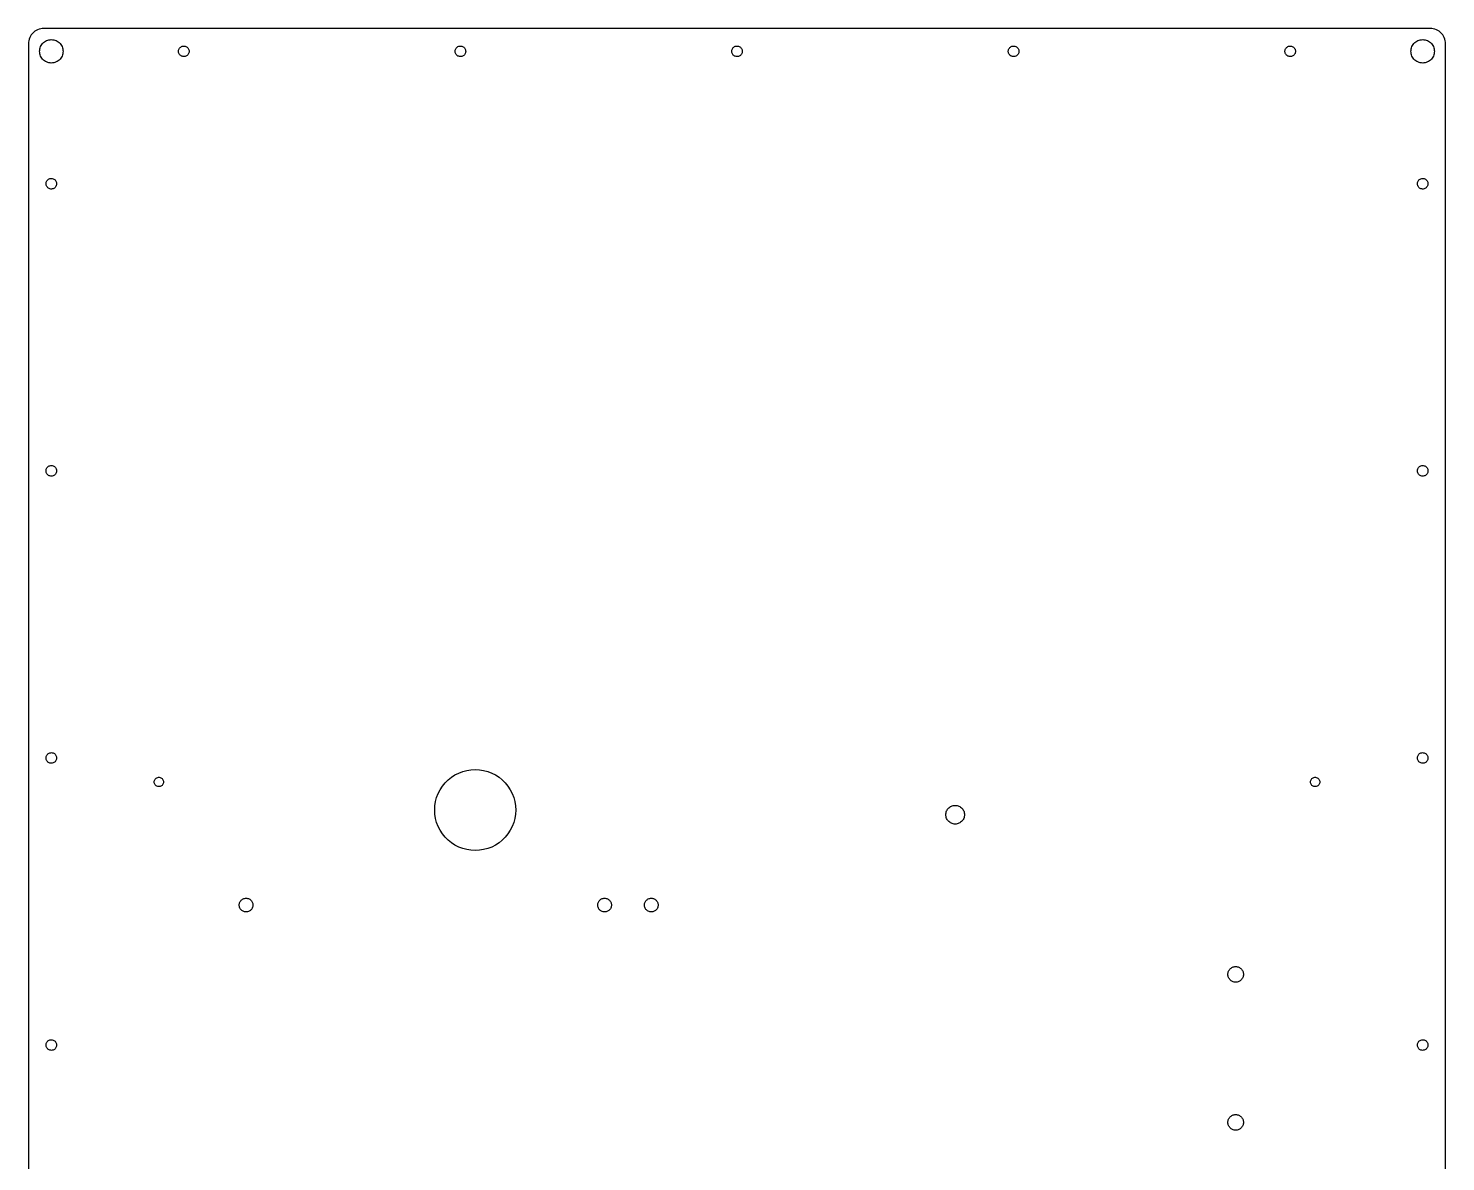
# Model space of a CAD drawing. Header units: metres. Extents: x -227 to 227, y -372 to 372.
# Drawn here: x -227.4 to 227.4, y 8.6 to 372.4 of the extents above; entities that cross this region are included whole.
import ezdxf

# ---------------------------------------------------------------- set-up
doc = ezdxf.new("R2010")
doc.units = ezdxf.units.M

msp = doc.modelspace()

# ---------------------------------------------------------------- linework, layer by layer
for p, q in [((-227.266, 368.415), (-227.348, 367.898)), ((-227.13, 368.92), (-227.266, 368.415)), ((-226.943, 369.409), (-227.13, 368.92)), ((-226.705, 369.875), (-226.943, 369.409)), ((-226.42, 370.314), (-226.705, 369.875)), ((-226.091, 370.721), (-226.42, 370.314)), ((-225.721, 371.091), (-226.091, 370.721)), ((-225.314, 371.42), (-225.721, 371.091)), ((-224.875, 371.705), (-225.314, 371.42)), ((-224.409, 371.943), (-224.875, 371.705)), ((-223.92, 372.13), (-224.409, 371.943)), ((-223.415, 372.266), (-223.92, 372.13)), ((-222.898, 372.348), (-223.415, 372.266)), ((-222.375, 372.375), (-222.898, 372.348)), ((222.375, 372.375), (-222.375, 372.375)), ((-221.875, 368.248), (-221.525, 368.426)), ((-221.525, 368.426), (-221.159, 368.566)), ((-221.159, 368.566), (-220.78, 368.668)), ((-220.78, 368.668), (-220.392, 368.729)), ((-220.392, 368.729), (-220, 368.75)), ((-220, 368.75), (-219.608, 368.729)), ((-219.608, 368.729), (-219.22, 368.668)), ((-219.22, 368.668), (-218.841, 368.566)), ((-218.841, 368.566), (-218.475, 368.426)), ((-218.475, 368.426), (-218.125, 368.248)), ((218.125, 368.248), (218.475, 368.426)), ((218.475, 368.426), (218.841, 368.566)), ((218.841, 368.566), (219.22, 368.668)), ((219.22, 368.668), (219.608, 368.729)), ((219.608, 368.729), (220, 368.75)), ((220, 368.75), (220.392, 368.729)), ((220.392, 368.729), (220.78, 368.668)), ((220.78, 368.668), (221.159, 368.566)), ((221.159, 368.566), (221.525, 368.426)), ((221.525, 368.426), (221.875, 368.248)), ((222.898, 372.348), (222.375, 372.375)), ((223.415, 372.266), (222.898, 372.348)), ((223.92, 372.13), (223.415, 372.266)), ((224.409, 371.943), (223.92, 372.13)), ((224.875, 371.705), (224.409, 371.943)), ((225.314, 371.42), (224.875, 371.705)), ((225.721, 371.091), (225.314, 371.42)), ((226.091, 370.721), (225.721, 371.091)), ((226.42, 370.314), (226.091, 370.721)), ((226.705, 369.875), (226.42, 370.314)), ((226.943, 369.409), (226.705, 369.875)), ((227.13, 368.92), (226.943, 369.409)), ((227.266, 368.415), (227.13, 368.92)), ((227.348, 367.898), (227.266, 368.415)), ((-227.348, 367.898), (-227.375, 367.375)), ((-227.375, 367.375), (-227.375, -367.375)), ((-223.75, 365), (-223.729, 365.392)), ((-223.729, 364.608), (-223.75, 365)), ((-223.729, 365.392), (-223.668, 365.78)), ((-223.668, 364.22), (-223.729, 364.608)), ((-223.668, 365.78), (-223.566, 366.159)), ((-223.566, 363.841), (-223.668, 364.22)), ((-223.566, 366.159), (-223.426, 366.525)), ((-223.426, 363.475), (-223.566, 363.841)), ((-223.426, 366.525), (-223.248, 366.875)), ((-223.248, 366.875), (-223.034, 367.204)), ((-223.034, 367.204), (-222.787, 367.509)), ((-222.787, 367.509), (-222.509, 367.787)), ((-222.509, 367.787), (-222.204, 368.034)), ((-222.204, 368.034), (-221.875, 368.248)), ((-218.125, 368.248), (-217.796, 368.034)), ((-217.796, 368.034), (-217.491, 367.787)), ((-217.491, 367.787), (-217.213, 367.509)), ((-217.213, 367.509), (-216.966, 367.204)), ((-216.966, 367.204), (-216.752, 366.875)), ((-216.752, 366.875), (-216.574, 366.525)), ((-216.574, 366.525), (-216.434, 366.159)), ((-216.434, 363.841), (-216.574, 363.475)), ((-216.434, 366.159), (-216.332, 365.78)), ((-216.332, 364.22), (-216.434, 363.841)), ((-216.332, 365.78), (-216.271, 365.392)), ((-216.271, 364.608), (-216.332, 364.22)), ((-216.271, 365.392), (-216.25, 365)), ((-216.25, 365), (-216.271, 364.608)), ((-179.195, 365.124), (-179.159, 365.37)), ((-179.195, 364.876), (-179.195, 365.124)), ((-179.159, 364.63), (-179.195, 364.876)), ((-179.159, 365.37), (-179.088, 365.607)), ((-179.088, 364.393), (-179.159, 364.63)), ((-179.088, 365.607), (-178.982, 365.832)), ((-178.982, 364.168), (-179.088, 364.393)), ((-178.982, 365.832), (-178.846, 366.039)), ((-178.846, 363.961), (-178.982, 364.168)), ((-178.846, 366.039), (-178.68, 366.224)), ((-178.68, 363.776), (-178.846, 363.961)), ((-178.68, 366.224), (-178.489, 366.383)), ((-178.489, 366.383), (-178.277, 366.512)), ((-178.277, 366.512), (-178.049, 366.609)), ((-178.049, 366.609), (-177.809, 366.672)), ((-177.809, 366.672), (-177.562, 366.699)), ((-177.562, 366.699), (-177.314, 366.69)), ((-177.314, 366.69), (-177.07, 366.645)), ((-177.07, 366.645), (-176.835, 366.565)), ((-176.835, 366.565), (-176.614, 366.451)), ((-176.614, 366.451), (-176.413, 366.307)), ((-176.413, 366.307), (-176.234, 366.134)), ((-176.234, 363.866), (-176.413, 363.693)), ((-176.234, 366.134), (-176.082, 365.938)), ((-176.082, 364.062), (-176.234, 363.866)), ((-176.082, 365.938), (-175.961, 365.722)), ((-175.961, 364.278), (-176.082, 364.062)), ((-175.961, 365.722), (-175.872, 365.49)), ((-175.872, 364.51), (-175.961, 364.278)), ((-175.872, 365.49), (-175.818, 365.248)), ((-175.818, 364.752), (-175.872, 364.51)), ((-175.818, 365.248), (-175.8, 365)), ((-175.8, 365), (-175.818, 364.752)), ((-90.4455, 365.124), (-90.4093, 365.37)), ((-90.4455, 364.876), (-90.4455, 365.124)), ((-90.4093, 364.63), (-90.4455, 364.876)), ((-90.4093, 365.37), (-90.3378, 365.607)), ((-90.3378, 364.393), (-90.4093, 364.63)), ((-90.3378, 365.607), (-90.2325, 365.832)), ((-90.2325, 364.168), (-90.3378, 364.393)), ((-90.2325, 365.832), (-90.0955, 366.039)), ((-90.0955, 363.961), (-90.2325, 364.168)), ((-90.0955, 366.039), (-89.9299, 366.224)), ((-89.9299, 363.776), (-90.0955, 363.961)), ((-89.9299, 366.224), (-89.7392, 366.383)), ((-89.7392, 366.383), (-89.5273, 366.512)), ((-89.5273, 366.512), (-89.2989, 366.609)), ((-89.2989, 366.609), (-89.0588, 366.672)), ((-89.0588, 366.672), (-88.8121, 366.699)), ((-88.8121, 366.699), (-88.5641, 366.69)), ((-88.5641, 366.69), (-88.32, 366.645)), ((-88.32, 366.645), (-88.0851, 366.565)), ((-88.0851, 366.565), (-87.8644, 366.451)), ((-87.8644, 366.451), (-87.6626, 366.307)), ((-87.6626, 366.307), (-87.4839, 366.134)), ((-87.4839, 363.866), (-87.6626, 363.693)), ((-87.4839, 366.134), (-87.3322, 365.938)), ((-87.3322, 364.062), (-87.4839, 363.866)), ((-87.3322, 365.938), (-87.2107, 365.722)), ((-87.2107, 364.278), (-87.3322, 364.062)), ((-87.2107, 365.722), (-87.1221, 365.49)), ((-87.1221, 364.51), (-87.2107, 364.278)), ((-87.1221, 365.49), (-87.0681, 365.248)), ((-87.0681, 364.752), (-87.1221, 364.51)), ((-87.0681, 365.248), (-87.05, 365)), ((-87.05, 365), (-87.0681, 364.752)), ((-1.69545, 365.124), (-1.65932, 365.37)), ((-1.69545, 364.876), (-1.69545, 365.124)), ((-1.65932, 364.63), (-1.69545, 364.876)), ((-1.65932, 365.37), (-1.58781, 365.607)), ((-1.58781, 364.393), (-1.65932, 364.63)), ((-1.58781, 365.607), (-1.48248, 365.832)), ((-1.48248, 364.168), (-1.58781, 364.393)), ((-1.48248, 365.832), (-1.34554, 366.039)), ((-1.34554, 363.961), (-1.48248, 364.168)), ((-1.34554, 366.039), (-1.17992, 366.224)), ((-1.17992, 363.776), (-1.34554, 363.961)), ((-1.17992, 366.224), (-0.98915, 366.383)), ((-0.98915, 366.383), (-0.7773, 366.512)), ((-0.7773, 366.512), (-0.54889, 366.609)), ((-0.54889, 366.609), (-0.30878, 366.672)), ((-0.30878, 366.672), (-0.06207, 366.699)), ((-0.06207, 366.699), (0.18593, 366.69)), ((0.18593, 366.69), (0.42998, 366.645)), ((0.42998, 366.645), (0.66487, 366.565)), ((0.66487, 366.565), (0.88559, 366.451)), ((0.88559, 366.451), (1.08743, 366.307)), ((1.08743, 366.307), (1.2661, 366.134)), ((1.2661, 363.866), (1.08743, 363.693)), ((1.2661, 366.134), (1.41779, 365.938)), ((1.41779, 364.062), (1.2661, 363.866)), ((1.41779, 365.938), (1.53926, 365.722)), ((1.53926, 364.278), (1.41779, 364.062)), ((1.53926, 365.722), (1.62791, 365.49)), ((1.62791, 364.51), (1.53926, 364.278)), ((1.62791, 365.49), (1.68187, 365.248)), ((1.68187, 364.752), (1.62791, 364.51)), ((1.68187, 365.248), (1.7, 365)), ((1.7, 365), (1.68187, 364.752)), ((87.0545, 365.124), (87.0907, 365.37)), ((87.0545, 364.876), (87.0545, 365.124)), ((87.0907, 364.63), (87.0545, 364.876)), ((87.0907, 365.37), (87.1622, 365.607)), ((87.1622, 364.393), (87.0907, 364.63)), ((87.1622, 365.607), (87.2675, 365.832)), ((87.2675, 364.168), (87.1622, 364.393)), ((87.2675, 365.832), (87.4044, 366.039)), ((87.4044, 363.961), (87.2675, 364.168)), ((87.4044, 366.039), (87.5701, 366.224)), ((87.5701, 363.776), (87.4044, 363.961)), ((87.5701, 366.224), (87.7608, 366.383)), ((87.7608, 366.383), (87.9727, 366.512)), ((87.9727, 366.512), (88.2011, 366.609)), ((88.2011, 366.609), (88.4412, 366.672)), ((88.4412, 366.672), (88.6879, 366.699)), ((88.6879, 366.699), (88.9359, 366.69)), ((88.9359, 366.69), (89.18, 366.645)), ((89.18, 366.645), (89.4149, 366.565)), ((89.4149, 366.565), (89.6356, 366.451)), ((89.6356, 366.451), (89.8374, 366.307)), ((89.8374, 366.307), (90.0161, 366.134)), ((90.0161, 363.866), (89.8374, 363.693)), ((90.0161, 366.134), (90.1678, 365.938)), ((90.1678, 364.062), (90.0161, 363.866)), ((90.1678, 365.938), (90.2893, 365.722)), ((90.2893, 364.278), (90.1678, 364.062)), ((90.2893, 365.722), (90.3779, 365.49)), ((90.3779, 364.51), (90.2893, 364.278)), ((90.3779, 365.49), (90.4319, 365.248)), ((90.4319, 364.752), (90.3779, 364.51)), ((90.4319, 365.248), (90.45, 365)), ((90.45, 365), (90.4319, 364.752)), ((175.805, 365.124), (175.841, 365.37)), ((175.805, 364.876), (175.805, 365.124)), ((175.841, 364.63), (175.805, 364.876)), ((175.841, 365.37), (175.912, 365.607)), ((175.912, 364.393), (175.841, 364.63)), ((175.912, 365.607), (176.018, 365.832)), ((176.018, 364.168), (175.912, 364.393)), ((176.018, 365.832), (176.154, 366.039)), ((176.154, 363.961), (176.018, 364.168)), ((176.154, 366.039), (176.32, 366.224)), ((176.32, 363.776), (176.154, 363.961)), ((176.32, 366.224), (176.511, 366.383)), ((176.511, 366.383), (176.723, 366.512)), ((176.723, 366.512), (176.951, 366.609)), ((176.951, 366.609), (177.191, 366.672)), ((177.191, 366.672), (177.438, 366.699)), ((177.438, 366.699), (177.686, 366.69)), ((177.686, 366.69), (177.93, 366.645)), ((177.93, 366.645), (178.165, 366.565)), ((178.165, 366.565), (178.386, 366.451)), ((178.386, 366.451), (178.587, 366.307)), ((178.587, 366.307), (178.766, 366.134)), ((178.766, 363.866), (178.587, 363.693)), ((178.766, 366.134), (178.918, 365.938)), ((178.918, 364.062), (178.766, 363.866)), ((178.918, 365.938), (179.039, 365.722)), ((179.039, 364.278), (178.918, 364.062)), ((179.039, 365.722), (179.128, 365.49)), ((179.128, 364.51), (179.039, 364.278)), ((179.128, 365.49), (179.182, 365.248)), ((179.182, 364.752), (179.128, 364.51)), ((179.182, 365.248), (179.2, 365)), ((179.2, 365), (179.182, 364.752)), ((216.25, 365), (216.271, 365.392)), ((216.271, 364.608), (216.25, 365)), ((216.271, 365.392), (216.332, 365.78)), ((216.332, 364.22), (216.271, 364.608)), ((216.332, 365.78), (216.434, 366.159)), ((216.434, 363.841), (216.332, 364.22)), ((216.434, 366.159), (216.574, 366.525)), ((216.574, 363.475), (216.434, 363.841)), ((216.574, 366.525), (216.752, 366.875)), ((216.752, 366.875), (216.966, 367.204)), ((216.966, 367.204), (217.213, 367.509)), ((217.213, 367.509), (217.491, 367.787)), ((217.491, 367.787), (217.796, 368.034)), ((217.796, 368.034), (218.125, 368.248)), ((221.875, 368.248), (222.204, 368.034)), ((222.204, 368.034), (222.509, 367.787)), ((222.509, 367.787), (222.787, 367.509)), ((222.787, 367.509), (223.034, 367.204)), ((223.034, 367.204), (223.248, 366.875)), ((223.248, 366.875), (223.426, 366.525)), ((223.426, 366.525), (223.566, 366.159)), ((223.566, 363.841), (223.426, 363.475)), ((223.566, 366.159), (223.668, 365.78)), ((223.668, 364.22), (223.566, 363.841)), ((223.668, 365.78), (223.729, 365.392)), ((223.729, 364.608), (223.668, 364.22)), ((223.729, 365.392), (223.75, 365)), ((223.75, 365), (223.729, 364.608)), ((227.375, 367.375), (227.348, 367.898)), ((227.375, -367.375), (227.375, 367.375)), ((-223.248, 363.125), (-223.426, 363.475)), ((-223.034, 362.796), (-223.248, 363.125)), ((-222.787, 362.491), (-223.034, 362.796)), ((-222.509, 362.213), (-222.787, 362.491)), ((-222.204, 361.966), (-222.509, 362.213)), ((-221.875, 361.752), (-222.204, 361.966)), ((-221.525, 361.574), (-221.875, 361.752)), ((-221.159, 361.434), (-221.525, 361.574)), ((-220.78, 361.332), (-221.159, 361.434)), ((-220.392, 361.271), (-220.78, 361.332)), ((-220, 361.25), (-220.392, 361.271)), ((-219.608, 361.271), (-220, 361.25)), ((-219.22, 361.332), (-219.608, 361.271)), ((-218.841, 361.434), (-219.22, 361.332)), ((-218.475, 361.574), (-218.841, 361.434)), ((-218.125, 361.752), (-218.475, 361.574)), ((-217.796, 361.966), (-218.125, 361.752)), ((-217.491, 362.213), (-217.796, 361.966)), ((-217.213, 362.491), (-217.491, 362.213)), ((-216.966, 362.796), (-217.213, 362.491)), ((-216.752, 363.125), (-216.966, 362.796)), ((-216.574, 363.475), (-216.752, 363.125)), ((-178.489, 363.617), (-178.68, 363.776)), ((-178.277, 363.488), (-178.489, 363.617)), ((-178.049, 363.391), (-178.277, 363.488)), ((-177.809, 363.328), (-178.049, 363.391)), ((-177.562, 363.301), (-177.809, 363.328)), ((-177.314, 363.31), (-177.562, 363.301)), ((-177.07, 363.355), (-177.314, 363.31)), ((-176.835, 363.435), (-177.07, 363.355)), ((-176.614, 363.549), (-176.835, 363.435)), ((-176.413, 363.693), (-176.614, 363.549)), ((-89.7392, 363.617), (-89.9299, 363.776)), ((-89.5273, 363.488), (-89.7392, 363.617)), ((-89.2989, 363.391), (-89.5273, 363.488)), ((-89.0588, 363.328), (-89.2989, 363.391)), ((-88.8121, 363.301), (-89.0588, 363.328)), ((-88.5641, 363.31), (-88.8121, 363.301)), ((-88.32, 363.355), (-88.5641, 363.31)), ((-88.0851, 363.435), (-88.32, 363.355)), ((-87.8644, 363.549), (-88.0851, 363.435)), ((-87.6626, 363.693), (-87.8644, 363.549)), ((-0.98915, 363.617), (-1.17992, 363.776)), ((-0.7773, 363.488), (-0.98915, 363.617)), ((-0.54889, 363.391), (-0.7773, 363.488)), ((-0.30878, 363.328), (-0.54889, 363.391)), ((-0.06207, 363.301), (-0.30878, 363.328)), ((0.18593, 363.31), (-0.06207, 363.301)), ((0.42998, 363.355), (0.18593, 363.31)), ((0.66487, 363.435), (0.42998, 363.355)), ((0.88559, 363.549), (0.66487, 363.435)), ((1.08743, 363.693), (0.88559, 363.549)), ((87.7608, 363.617), (87.5701, 363.776)), ((87.9727, 363.488), (87.7608, 363.617)), ((88.2011, 363.391), (87.9727, 363.488)), ((88.4412, 363.328), (88.2011, 363.391)), ((88.6879, 363.301), (88.4412, 363.328)), ((88.9359, 363.31), (88.6879, 363.301)), ((89.18, 363.355), (88.9359, 363.31)), ((89.4149, 363.435), (89.18, 363.355)), ((89.6356, 363.549), (89.4149, 363.435)), ((89.8374, 363.693), (89.6356, 363.549)), ((176.511, 363.617), (176.32, 363.776)), ((176.723, 363.488), (176.511, 363.617)), ((176.951, 363.391), (176.723, 363.488)), ((177.191, 363.328), (176.951, 363.391)), ((177.438, 363.301), (177.191, 363.328)), ((177.686, 363.31), (177.438, 363.301)), ((177.93, 363.355), (177.686, 363.31)), ((178.165, 363.435), (177.93, 363.355)), ((178.386, 363.549), (178.165, 363.435)), ((178.587, 363.693), (178.386, 363.549)), ((216.752, 363.125), (216.574, 363.475)), ((216.966, 362.796), (216.752, 363.125)), ((217.213, 362.491), (216.966, 362.796)), ((217.491, 362.213), (217.213, 362.491)), ((217.796, 361.966), (217.491, 362.213)), ((218.125, 361.752), (217.796, 361.966)), ((218.475, 361.574), (218.125, 361.752)), ((218.841, 361.434), (218.475, 361.574)), ((219.22, 361.332), (218.841, 361.434)), ((219.608, 361.271), (219.22, 361.332)), ((220, 361.25), (219.608, 361.271)), ((220.392, 361.271), (220, 361.25)), ((220.78, 361.332), (220.392, 361.271)), ((221.159, 361.434), (220.78, 361.332)), ((221.525, 361.574), (221.159, 361.434)), ((221.875, 361.752), (221.525, 361.574)), ((222.204, 361.966), (221.875, 361.752)), ((222.509, 362.213), (222.204, 361.966)), ((222.787, 362.491), (222.509, 362.213)), ((223.034, 362.796), (222.787, 362.491)), ((223.248, 363.125), (223.034, 362.796)), ((223.426, 363.475), (223.248, 363.125)), ((-221.682, 322.748), (-221.628, 322.99)), ((-221.628, 322.99), (-221.539, 323.222)), ((-221.539, 323.222), (-221.418, 323.438)), ((-221.418, 323.438), (-221.266, 323.634)), ((-221.266, 323.634), (-221.087, 323.807)), ((-221.087, 323.807), (-220.886, 323.951)), ((-220.886, 323.951), (-220.665, 324.065)), ((-220.665, 324.065), (-220.43, 324.145)), ((-220.43, 324.145), (-220.186, 324.19)), ((-220.186, 324.19), (-219.938, 324.199)), ((-219.938, 324.199), (-219.691, 324.172)), ((-219.691, 324.172), (-219.451, 324.109)), ((-219.451, 324.109), (-219.223, 324.012)), ((-219.223, 324.012), (-219.011, 323.883)), ((-219.011, 323.883), (-218.82, 323.724)), ((-218.82, 323.724), (-218.654, 323.539)), ((-218.654, 323.539), (-218.518, 323.332)), ((-218.518, 323.332), (-218.412, 323.107)), ((-218.412, 323.107), (-218.341, 322.87)), ((218.341, 322.87), (218.412, 323.107)), ((218.412, 323.107), (218.518, 323.332)), ((218.518, 323.332), (218.654, 323.539)), ((218.654, 323.539), (218.82, 323.724)), ((218.82, 323.724), (219.011, 323.883)), ((219.011, 323.883), (219.223, 324.012)), ((219.223, 324.012), (219.451, 324.109)), ((219.451, 324.109), (219.691, 324.172)), ((219.691, 324.172), (219.938, 324.199)), ((219.938, 324.199), (220.186, 324.19)), ((220.186, 324.19), (220.43, 324.145)), ((220.43, 324.145), (220.665, 324.065)), ((220.665, 324.065), (220.886, 323.951)), ((220.886, 323.951), (221.087, 323.807)), ((221.087, 323.807), (221.266, 323.634)), ((221.266, 323.634), (221.418, 323.438)), ((221.418, 323.438), (221.539, 323.222)), ((221.539, 323.222), (221.628, 322.99)), ((221.628, 322.99), (221.682, 322.748)), ((-221.7, 322.5), (-221.682, 322.748)), ((-221.682, 322.252), (-221.7, 322.5)), ((-221.628, 322.01), (-221.682, 322.252)), ((-221.539, 321.778), (-221.628, 322.01)), ((-221.418, 321.562), (-221.539, 321.778)), ((-221.266, 321.366), (-221.418, 321.562)), ((-221.087, 321.193), (-221.266, 321.366)), ((-220.886, 321.049), (-221.087, 321.193)), ((-220.665, 320.935), (-220.886, 321.049)), ((-220.43, 320.855), (-220.665, 320.935)), ((-220.186, 320.81), (-220.43, 320.855)), ((-219.938, 320.801), (-220.186, 320.81)), ((-219.691, 320.828), (-219.938, 320.801)), ((-219.451, 320.891), (-219.691, 320.828)), ((-219.223, 320.988), (-219.451, 320.891)), ((-219.011, 321.117), (-219.223, 320.988)), ((-218.82, 321.276), (-219.011, 321.117)), ((-218.654, 321.461), (-218.82, 321.276)), ((-218.518, 321.668), (-218.654, 321.461)), ((-218.412, 321.893), (-218.518, 321.668)), ((-218.341, 322.13), (-218.412, 321.893)), ((-218.341, 322.87), (-218.305, 322.624)), ((-218.305, 322.376), (-218.341, 322.13)), ((-218.305, 322.624), (-218.305, 322.376)), ((218.305, 322.624), (218.341, 322.87)), ((218.305, 322.376), (218.305, 322.624)), ((218.341, 322.13), (218.305, 322.376)), ((218.412, 321.893), (218.341, 322.13)), ((218.518, 321.668), (218.412, 321.893)), ((218.654, 321.461), (218.518, 321.668)), ((218.82, 321.276), (218.654, 321.461)), ((219.011, 321.117), (218.82, 321.276)), ((219.223, 320.988), (219.011, 321.117)), ((219.451, 320.891), (219.223, 320.988)), ((219.691, 320.828), (219.451, 320.891)), ((219.938, 320.801), (219.691, 320.828)), ((220.186, 320.81), (219.938, 320.801)), ((220.43, 320.855), (220.186, 320.81)), ((220.665, 320.935), (220.43, 320.855)), ((220.886, 321.049), (220.665, 320.935)), ((221.087, 321.193), (220.886, 321.049)), ((221.266, 321.366), (221.087, 321.193)), ((221.418, 321.562), (221.266, 321.366)), ((221.539, 321.778), (221.418, 321.562)), ((221.628, 322.01), (221.539, 321.778)), ((221.682, 322.252), (221.628, 322.01)), ((221.682, 322.748), (221.7, 322.5)), ((221.7, 322.5), (221.682, 322.252)), ((-220.665, 231.922), (-220.43, 232.002)), ((-220.43, 232.002), (-220.186, 232.047)), ((-220.186, 232.047), (-219.938, 232.056)), ((-219.938, 232.056), (-219.691, 232.029)), ((-219.691, 232.029), (-219.451, 231.966)), ((-219.451, 231.966), (-219.223, 231.869)), ((219.223, 231.869), (219.451, 231.966)), ((219.451, 231.966), (219.691, 232.029)), ((219.691, 232.029), (219.938, 232.056)), ((219.938, 232.056), (220.186, 232.047)), ((220.186, 232.047), (220.43, 232.002)), ((220.43, 232.002), (220.665, 231.922)), ((-221.7, 230.357), (-221.682, 230.605)), ((-221.682, 230.11), (-221.7, 230.357)), ((-221.682, 230.605), (-221.628, 230.847)), ((-221.628, 229.867), (-221.682, 230.11)), ((-221.628, 230.847), (-221.539, 231.079)), ((-221.539, 229.636), (-221.628, 229.867)), ((-221.539, 231.079), (-221.418, 231.295)), ((-221.418, 229.419), (-221.539, 229.636)), ((-221.418, 231.295), (-221.266, 231.492)), ((-221.266, 229.223), (-221.418, 229.419)), ((-221.266, 231.492), (-221.087, 231.664)), ((-221.087, 229.05), (-221.266, 229.223)), ((-221.087, 231.664), (-220.886, 231.808)), ((-220.886, 228.906), (-221.087, 229.05)), ((-220.886, 231.808), (-220.665, 231.922)), ((-220.665, 228.793), (-220.886, 228.906)), ((-220.43, 228.712), (-220.665, 228.793)), ((-220.186, 228.667), (-220.43, 228.712)), ((-219.938, 228.658), (-220.186, 228.667)), ((-219.691, 228.685), (-219.938, 228.658)), ((-219.451, 228.748), (-219.691, 228.685)), ((-219.223, 228.845), (-219.451, 228.748)), ((-219.223, 231.869), (-219.011, 231.74)), ((-219.011, 228.975), (-219.223, 228.845)), ((-219.011, 231.74), (-218.82, 231.581)), ((-218.82, 229.133), (-219.011, 228.975)), ((-218.82, 231.581), (-218.654, 231.396)), ((-218.654, 229.318), (-218.82, 229.133)), ((-218.654, 231.396), (-218.518, 231.189)), ((-218.518, 229.525), (-218.654, 229.318)), ((-218.518, 231.189), (-218.412, 230.964)), ((-218.412, 229.75), (-218.518, 229.525)), ((-218.412, 230.964), (-218.341, 230.727)), ((-218.341, 229.988), (-218.412, 229.75)), ((-218.341, 230.727), (-218.305, 230.481)), ((-218.305, 230.233), (-218.341, 229.988)), ((-218.305, 230.481), (-218.305, 230.233)), ((218.305, 230.481), (218.341, 230.727)), ((218.305, 230.233), (218.305, 230.481)), ((218.341, 229.988), (218.305, 230.233)), ((218.341, 230.727), (218.412, 230.964)), ((218.412, 229.75), (218.341, 229.988)), ((218.412, 230.964), (218.518, 231.189)), ((218.518, 229.525), (218.412, 229.75)), ((218.518, 231.189), (218.654, 231.396)), ((218.654, 229.318), (218.518, 229.525)), ((218.654, 231.396), (218.82, 231.581)), ((218.82, 229.133), (218.654, 229.318)), ((218.82, 231.581), (219.011, 231.74)), ((219.011, 228.975), (218.82, 229.133)), ((219.011, 231.74), (219.223, 231.869)), ((219.223, 228.845), (219.011, 228.975)), ((219.451, 228.748), (219.223, 228.845)), ((219.691, 228.685), (219.451, 228.748)), ((219.938, 228.658), (219.691, 228.685)), ((220.186, 228.667), (219.938, 228.658)), ((220.43, 228.712), (220.186, 228.667)), ((220.665, 228.793), (220.43, 228.712)), ((220.665, 231.922), (220.886, 231.808)), ((220.886, 228.906), (220.665, 228.793)), ((220.886, 231.808), (221.087, 231.664)), ((221.087, 229.05), (220.886, 228.906)), ((221.087, 231.664), (221.266, 231.492)), ((221.266, 229.223), (221.087, 229.05)), ((221.266, 231.492), (221.418, 231.295)), ((221.418, 229.419), (221.266, 229.223)), ((221.418, 231.295), (221.539, 231.079)), ((221.539, 229.636), (221.418, 229.419)), ((221.539, 231.079), (221.628, 230.847)), ((221.628, 229.867), (221.539, 229.636)), ((221.628, 230.847), (221.682, 230.605)), ((221.682, 230.11), (221.628, 229.867)), ((221.682, 230.605), (221.7, 230.357)), ((221.7, 230.357), (221.682, 230.11)), ((-221.7, 138.214), (-221.682, 138.462)), ((-221.682, 137.967), (-221.7, 138.214)), ((-221.682, 138.462), (-221.628, 138.704)), ((-221.628, 137.725), (-221.682, 137.967)), ((-221.628, 138.704), (-221.539, 138.936)), ((-221.539, 137.493), (-221.628, 137.725)), ((-221.539, 138.936), (-221.418, 139.152)), ((-221.418, 137.276), (-221.539, 137.493)), ((-221.418, 139.152), (-221.266, 139.349)), ((-221.266, 137.08), (-221.418, 137.276)), ((-221.266, 139.349), (-221.087, 139.521)), ((-221.087, 136.908), (-221.266, 137.08)), ((-221.087, 139.521), (-220.886, 139.665)), ((-220.886, 136.763), (-221.087, 136.908)), ((-220.886, 139.665), (-220.665, 139.779)), ((-220.665, 136.65), (-220.886, 136.763)), ((-220.665, 139.779), (-220.43, 139.859)), ((-220.43, 136.57), (-220.665, 136.65)), ((-220.43, 139.859), (-220.186, 139.904)), ((-220.186, 136.524), (-220.43, 136.57)), ((-220.186, 139.904), (-219.938, 139.913)), ((-219.938, 136.515), (-220.186, 136.524)), ((-219.938, 139.913), (-219.691, 139.886)), ((-219.691, 136.543), (-219.938, 136.515)), ((-219.691, 139.886), (-219.451, 139.823)), ((-219.451, 136.605), (-219.691, 136.543)), ((-219.451, 139.823), (-219.223, 139.726)), ((-219.223, 136.702), (-219.451, 136.605)), ((-219.223, 139.726), (-219.011, 139.597)), ((-219.011, 136.832), (-219.223, 136.702)), ((-219.011, 139.597), (-218.82, 139.438)), ((-218.82, 136.99), (-219.011, 136.832)), ((-218.82, 139.438), (-218.654, 139.253)), ((-218.654, 137.175), (-218.82, 136.99)), ((-218.654, 139.253), (-218.518, 139.046)), ((-218.518, 137.382), (-218.654, 137.175)), ((-218.518, 139.046), (-218.412, 138.822)), ((-218.412, 137.607), (-218.518, 137.382)), ((-218.412, 138.822), (-218.341, 138.584)), ((-218.341, 137.845), (-218.412, 137.607)), ((-218.341, 138.584), (-218.305, 138.338)), ((-218.305, 138.09), (-218.341, 137.845)), ((-218.305, 138.338), (-218.305, 138.09)), ((218.305, 138.338), (218.341, 138.584)), ((218.305, 138.09), (218.305, 138.338)), ((218.341, 137.845), (218.305, 138.09)), ((218.341, 138.584), (218.412, 138.822)), ((218.412, 137.607), (218.341, 137.845)), ((218.412, 138.822), (218.518, 139.046)), ((218.518, 137.382), (218.412, 137.607)), ((218.518, 139.046), (218.654, 139.253)), ((218.654, 137.175), (218.518, 137.382)), ((218.654, 139.253), (218.82, 139.438)), ((218.82, 136.99), (218.654, 137.175)), ((218.82, 139.438), (219.011, 139.597)), ((219.011, 136.832), (218.82, 136.99)), ((219.011, 139.597), (219.223, 139.726)), ((219.223, 136.702), (219.011, 136.832)), ((219.223, 139.726), (219.451, 139.823)), ((219.451, 136.605), (219.223, 136.702)), ((219.451, 139.823), (219.691, 139.886)), ((219.691, 136.543), (219.451, 136.605)), ((219.691, 139.886), (219.938, 139.913)), ((219.938, 136.515), (219.691, 136.543)), ((219.938, 139.913), (220.186, 139.904)), ((220.186, 136.524), (219.938, 136.515)), ((220.186, 139.904), (220.43, 139.859)), ((220.43, 136.57), (220.186, 136.524)), ((220.43, 139.859), (220.665, 139.779)), ((220.665, 136.65), (220.43, 136.57)), ((220.665, 139.779), (220.886, 139.665)), ((220.886, 136.763), (220.665, 136.65)), ((220.886, 139.665), (221.087, 139.521)), ((221.087, 136.908), (220.886, 136.763)), ((221.087, 139.521), (221.266, 139.349)), ((221.266, 137.08), (221.087, 136.908)), ((221.266, 139.349), (221.418, 139.152)), ((221.418, 137.276), (221.266, 137.08)), ((221.418, 139.152), (221.539, 138.936)), ((221.539, 137.493), (221.418, 137.276)), ((221.539, 138.936), (221.628, 138.704)), ((221.628, 137.725), (221.539, 137.493)), ((221.628, 138.704), (221.682, 138.462)), ((221.682, 137.967), (221.628, 137.725)), ((221.682, 138.462), (221.7, 138.214)), ((221.7, 138.214), (221.682, 137.967)), ((-186.103, 131.874), (-185.868, 131.954)), ((-185.868, 131.954), (-185.624, 131.995)), ((-185.624, 131.995), (-185.376, 131.995)), ((-185.376, 131.995), (-185.132, 131.954)), ((-185.132, 131.954), (-184.897, 131.874)), ((-92.6987, 131.161), (-91.6412, 132.017)), ((-91.6412, 132.017), (-90.5, 132.758)), ((-90.5, 132.758), (-89.2876, 133.376)), ((-89.2876, 133.376), (-88.0172, 133.864)), ((-88.0172, 133.864), (-86.7029, 134.216)), ((-86.7029, 134.216), (-85.3589, 134.429)), ((-85.3589, 134.429), (-84, 134.5)), ((-84, 134.5), (-82.6411, 134.429)), ((-82.6411, 134.429), (-81.2971, 134.216)), ((-81.2971, 134.216), (-79.9828, 133.864)), ((-79.9828, 133.864), (-78.7124, 133.376)), ((-78.7124, 133.376), (-77.5, 132.758)), ((-77.5, 132.758), (-76.3588, 132.017)), ((-76.3588, 132.017), (-75.3013, 131.161)), ((184.897, 131.874), (185.132, 131.954)), ((185.132, 131.954), (185.376, 131.995)), ((185.376, 131.995), (185.624, 131.995)), ((185.624, 131.995), (185.868, 131.954)), ((185.868, 131.954), (186.103, 131.874)), ((-187, 130.5), (-186.98, 130.747)), ((-186.98, 130.253), (-187, 130.5)), ((-186.98, 130.747), (-186.919, 130.987)), ((-186.919, 130.013), (-186.98, 130.253)), ((-186.919, 130.987), (-186.819, 131.214)), ((-186.819, 129.786), (-186.919, 130.013)), ((-186.819, 131.214), (-186.684, 131.421)), ((-186.684, 129.579), (-186.819, 129.786)), ((-186.684, 131.421), (-186.516, 131.604)), ((-186.516, 129.396), (-186.684, 129.579)), ((-186.516, 131.604), (-186.32, 131.756)), ((-186.32, 129.244), (-186.516, 129.396)), ((-186.32, 131.756), (-186.103, 131.874)), ((-186.103, 129.126), (-186.32, 129.244)), ((-185.868, 129.046), (-186.103, 129.126)), ((-185.624, 129.005), (-185.868, 129.046)), ((-185.376, 129.005), (-185.624, 129.005)), ((-185.132, 129.046), (-185.376, 129.005)), ((-184.897, 129.126), (-185.132, 129.046)), ((-184.897, 131.874), (-184.68, 131.756)), ((-184.68, 129.244), (-184.897, 129.126)), ((-184.68, 131.756), (-184.484, 131.604)), ((-184.484, 129.396), (-184.68, 129.244)), ((-184.484, 131.604), (-184.316, 131.421)), ((-184.316, 129.579), (-184.484, 129.396)), ((-184.316, 131.421), (-184.181, 131.214)), ((-184.181, 129.786), (-184.316, 129.579)), ((-184.181, 131.214), (-184.081, 130.987)), ((-184.081, 130.013), (-184.181, 129.786)), ((-184.081, 130.987), (-184.02, 130.747)), ((-184.02, 130.253), (-184.081, 130.013)), ((-184.02, 130.747), (-184, 130.5)), ((-184, 130.5), (-184.02, 130.253)), ((-95.8761, 126.788), (-95.2583, 128)), ((-95.2583, 128), (-94.5172, 129.141)), ((-94.5172, 129.141), (-93.6609, 130.199)), ((-93.6609, 130.199), (-92.6987, 131.161)), ((-75.3013, 131.161), (-74.3391, 130.199)), ((-74.3391, 130.199), (-73.4828, 129.141)), ((-73.4828, 129.141), (-72.7417, 128)), ((-72.7417, 128), (-72.1239, 126.788)), ((184, 130.5), (184.02, 130.747)), ((184.02, 130.253), (184, 130.5)), ((184.02, 130.747), (184.081, 130.987)), ((184.081, 130.013), (184.02, 130.253)), ((184.081, 130.987), (184.181, 131.214)), ((184.181, 129.786), (184.081, 130.013)), ((184.181, 131.214), (184.316, 131.421)), ((184.316, 129.579), (184.181, 129.786)), ((184.316, 131.421), (184.484, 131.604)), ((184.484, 129.396), (184.316, 129.579)), ((184.484, 131.604), (184.68, 131.756)), ((184.68, 129.244), (184.484, 129.396)), ((184.68, 131.756), (184.897, 131.874)), ((184.897, 129.126), (184.68, 129.244)), ((185.132, 129.046), (184.897, 129.126)), ((185.376, 129.005), (185.132, 129.046)), ((185.624, 129.005), (185.376, 129.005)), ((185.868, 129.046), (185.624, 129.005)), ((186.103, 129.126), (185.868, 129.046)), ((186.103, 131.874), (186.32, 131.756)), ((186.32, 129.244), (186.103, 129.126)), ((186.32, 131.756), (186.516, 131.604)), ((186.516, 129.396), (186.32, 129.244)), ((186.516, 131.604), (186.684, 131.421)), ((186.684, 129.579), (186.516, 129.396)), ((186.684, 131.421), (186.819, 131.214)), ((186.819, 129.786), (186.684, 129.579)), ((186.819, 131.214), (186.919, 130.987)), ((186.919, 130.013), (186.819, 129.786)), ((186.919, 130.987), (186.98, 130.747)), ((186.98, 130.253), (186.919, 130.013)), ((186.98, 130.747), (187, 130.5)), ((187, 130.5), (186.98, 130.253)), ((-97, 121.5), (-96.9288, 122.859)), ((-96.9288, 122.859), (-96.7159, 124.203)), ((-96.7159, 124.203), (-96.3637, 125.517)), ((-96.3637, 125.517), (-95.8761, 126.788)), ((-72.1239, 126.788), (-71.6363, 125.517)), ((-71.6363, 125.517), (-71.2841, 124.203)), ((-71.2841, 124.203), (-71.0712, 122.859)), ((-71.0712, 122.859), (-71, 121.5)), ((68.7798, 122.741), (69.073, 122.853)), ((69.073, 122.853), (69.3763, 122.934)), ((69.3763, 122.934), (69.6864, 122.984)), ((69.6864, 122.984), (70, 123)), ((70, 123), (70.3136, 122.984)), ((70.3136, 122.984), (70.6237, 122.934)), ((70.6237, 122.934), (70.927, 122.853)), ((70.927, 122.853), (71.2202, 122.741)), ((-96.9288, 120.141), (-97, 121.5)), ((-96.7159, 118.797), (-96.9288, 120.141)), ((-96.3637, 117.483), (-96.7159, 118.797)), ((-71.2841, 118.797), (-71.6363, 117.483)), ((-71.0712, 120.141), (-71.2841, 118.797)), ((-71, 121.5), (-71.0712, 120.141)), ((67, 120), (67.0164, 120.314)), ((67.0164, 119.686), (67, 120)), ((67.0164, 120.314), (67.0656, 120.624)), ((67.0656, 119.376), (67.0164, 119.686)), ((67.0656, 120.624), (67.1468, 120.927)), ((67.1468, 119.073), (67.0656, 119.376)), ((67.1468, 120.927), (67.2594, 121.22)), ((67.2594, 118.78), (67.1468, 119.073)), ((67.2594, 121.22), (67.4019, 121.5)), ((67.4019, 118.5), (67.2594, 118.78)), ((67.4019, 121.5), (67.573, 121.763)), ((67.573, 118.237), (67.4019, 118.5)), ((67.573, 121.763), (67.7706, 122.007)), ((67.7706, 117.993), (67.573, 118.237)), ((67.7706, 122.007), (67.9926, 122.229)), ((67.9926, 122.229), (68.2366, 122.427)), ((68.2366, 122.427), (68.5, 122.598)), ((68.5, 122.598), (68.7798, 122.741)), ((71.2202, 122.741), (71.5, 122.598)), ((71.5, 122.598), (71.7634, 122.427)), ((71.7634, 122.427), (72.0074, 122.229)), ((72.0074, 122.229), (72.2294, 122.007)), ((72.2294, 122.007), (72.427, 121.763)), ((72.427, 118.237), (72.2294, 117.993)), ((72.427, 121.763), (72.5981, 121.5)), ((72.5981, 118.5), (72.427, 118.237)), ((72.5981, 121.5), (72.7406, 121.22)), ((72.7406, 118.78), (72.5981, 118.5)), ((72.7406, 121.22), (72.8532, 120.927)), ((72.8532, 119.073), (72.7406, 118.78)), ((72.8532, 120.927), (72.9344, 120.624)), ((72.9344, 119.376), (72.8532, 119.073)), ((72.9344, 120.624), (72.9836, 120.314)), ((72.9836, 119.686), (72.9344, 119.376)), ((72.9836, 120.314), (73, 120)), ((73, 120), (72.9836, 119.686)), ((-95.8761, 116.212), (-96.3637, 117.483)), ((-95.2583, 115), (-95.8761, 116.212)), ((-94.5172, 113.859), (-95.2583, 115)), ((-93.6609, 112.801), (-94.5172, 113.859)), ((-73.4828, 113.859), (-74.3391, 112.801)), ((-72.7417, 115), (-73.4828, 113.859)), ((-72.1239, 116.212), (-72.7417, 115)), ((-71.6363, 117.483), (-72.1239, 116.212)), ((67.9926, 117.771), (67.7706, 117.993)), ((68.2366, 117.573), (67.9926, 117.771)), ((68.5, 117.402), (68.2366, 117.573)), ((68.7798, 117.259), (68.5, 117.402)), ((69.073, 117.147), (68.7798, 117.259)), ((69.3763, 117.066), (69.073, 117.147)), ((69.6864, 117.016), (69.3763, 117.066)), ((70, 117), (69.6864, 117.016)), ((70.3136, 117.016), (70, 117)), ((70.6237, 117.066), (70.3136, 117.016)), ((70.927, 117.147), (70.6237, 117.066)), ((71.2202, 117.259), (70.927, 117.147)), ((71.5, 117.402), (71.2202, 117.259)), ((71.7634, 117.573), (71.5, 117.402)), ((72.0074, 117.771), (71.7634, 117.573)), ((72.2294, 117.993), (72.0074, 117.771)), ((-92.6987, 111.839), (-93.6609, 112.801)), ((-91.6412, 110.983), (-92.6987, 111.839)), ((-90.5, 110.242), (-91.6412, 110.983)), ((-89.2876, 109.624), (-90.5, 110.242)), ((-88.0172, 109.136), (-89.2876, 109.624)), ((-78.7124, 109.624), (-79.9828, 109.136)), ((-77.5, 110.242), (-78.7124, 109.624)), ((-76.3588, 110.983), (-77.5, 110.242)), ((-75.3013, 111.839), (-76.3588, 110.983)), ((-74.3391, 112.801), (-75.3013, 111.839)), ((-86.7029, 108.784), (-88.0172, 109.136)), ((-85.3589, 108.571), (-86.7029, 108.784)), ((-84, 108.5), (-85.3589, 108.571)), ((-82.6411, 108.571), (-84, 108.5)), ((-81.2971, 108.784), (-82.6411, 108.571)), ((-79.9828, 109.136), (-81.2971, 108.784)), ((-159.7, 91), (-159.686, 91.2463)), ((-159.686, 90.7537), (-159.7, 91)), ((-159.686, 91.2463), (-159.645, 91.4895)), ((-159.645, 91.4895), (-159.577, 91.7266)), ((-159.577, 91.7266), (-159.482, 91.9545)), ((-159.482, 91.9545), (-159.363, 92.1705)), ((-159.363, 92.1705), (-159.22, 92.3717)), ((-159.22, 92.3717), (-159.056, 92.5556)), ((-159.056, 92.5556), (-158.872, 92.72)), ((-158.872, 92.72), (-158.67, 92.8628)), ((-158.67, 92.8628), (-158.455, 92.9821)), ((-158.455, 92.9821), (-158.227, 93.0765)), ((-158.227, 93.0765), (-157.99, 93.1448)), ((-157.99, 93.1448), (-157.746, 93.1862)), ((-157.746, 93.1862), (-157.5, 93.2)), ((-157.5, 93.2), (-157.254, 93.1862)), ((-157.254, 93.1862), (-157.01, 93.1448)), ((-157.01, 93.1448), (-156.773, 93.0765)), ((-156.773, 93.0765), (-156.545, 92.9821)), ((-156.545, 92.9821), (-156.33, 92.8628)), ((-156.33, 92.8628), (-156.128, 92.72)), ((-156.128, 92.72), (-155.944, 92.5556)), ((-155.944, 92.5556), (-155.78, 92.3717)), ((-155.78, 92.3717), (-155.637, 92.1705)), ((-155.637, 92.1705), (-155.518, 91.9545)), ((-155.518, 91.9545), (-155.423, 91.7266)), ((-155.423, 91.7266), (-155.355, 91.4895)), ((-155.355, 91.4895), (-155.314, 91.2463)), ((-155.314, 91.2463), (-155.3, 91)), ((-155.3, 91), (-155.314, 90.7537)), ((-44.7, 91), (-44.6862, 91.2463)), ((-44.6862, 90.7537), (-44.7, 91)), ((-44.6862, 91.2463), (-44.6448, 91.4895)), ((-44.6448, 91.4895), (-44.5765, 91.7266)), ((-44.5765, 91.7266), (-44.4821, 91.9545)), ((-44.4821, 91.9545), (-44.3628, 92.1705)), ((-44.3628, 92.1705), (-44.22, 92.3717)), ((-44.22, 92.3717), (-44.0556, 92.5556)), ((-44.0556, 92.5556), (-43.8717, 92.72)), ((-43.8717, 92.72), (-43.6705, 92.8628)), ((-43.6705, 92.8628), (-43.4545, 92.9821)), ((-43.4545, 92.9821), (-43.2266, 93.0765)), ((-43.2266, 93.0765), (-42.9895, 93.1448)), ((-42.9895, 93.1448), (-42.7463, 93.1862)), ((-42.7463, 93.1862), (-42.5, 93.2)), ((-42.5, 93.2), (-42.2537, 93.1862)), ((-42.2537, 93.1862), (-42.0105, 93.1448)), ((-42.0105, 93.1448), (-41.7734, 93.0765)), ((-41.7734, 93.0765), (-41.5455, 92.9821)), ((-41.5455, 92.9821), (-41.3295, 92.8628)), ((-41.3295, 92.8628), (-41.1283, 92.72)), ((-41.1283, 92.72), (-40.9444, 92.5556)), ((-40.9444, 92.5556), (-40.78, 92.3717)), ((-40.78, 92.3717), (-40.6372, 92.1705)), ((-40.6372, 92.1705), (-40.5179, 91.9545)), ((-40.5179, 91.9545), (-40.4234, 91.7266)), ((-40.4234, 91.7266), (-40.3551, 91.4895)), ((-40.3551, 91.4895), (-40.3138, 91.2463)), ((-40.3138, 91.2463), (-40.3, 91)), ((-40.3, 91), (-40.3138, 90.7537)), ((-29.7, 91), (-29.6862, 91.2463)), ((-29.6862, 90.7537), (-29.7, 91)), ((-29.6862, 91.2463), (-29.6448, 91.4895)), ((-29.6448, 91.4895), (-29.5765, 91.7266)), ((-29.5765, 91.7266), (-29.4821, 91.9545)), ((-29.4821, 91.9545), (-29.3628, 92.1705)), ((-29.3628, 92.1705), (-29.22, 92.3717)), ((-29.22, 92.3717), (-29.0556, 92.5556)), ((-29.0556, 92.5556), (-28.8717, 92.72)), ((-28.8717, 92.72), (-28.6705, 92.8628)), ((-28.6705, 92.8628), (-28.4545, 92.9821)), ((-28.4545, 92.9821), (-28.2266, 93.0765)), ((-28.2266, 93.0765), (-27.9895, 93.1448)), ((-27.9895, 93.1448), (-27.7463, 93.1862)), ((-27.7463, 93.1862), (-27.5, 93.2)), ((-27.5, 93.2), (-27.2537, 93.1862)), ((-27.2537, 93.1862), (-27.0105, 93.1448)), ((-27.0105, 93.1448), (-26.7734, 93.0765)), ((-26.7734, 93.0765), (-26.5455, 92.9821)), ((-26.5455, 92.9821), (-26.3295, 92.8628)), ((-26.3295, 92.8628), (-26.1283, 92.72)), ((-26.1283, 92.72), (-25.9444, 92.5556)), ((-25.9444, 92.5556), (-25.78, 92.3717)), ((-25.78, 92.3717), (-25.6372, 92.1705)), ((-25.6372, 92.1705), (-25.5179, 91.9545)), ((-25.5179, 91.9545), (-25.4234, 91.7266)), ((-25.4234, 91.7266), (-25.3551, 91.4895)), ((-25.3551, 91.4895), (-25.3138, 91.2463)), ((-25.3138, 91.2463), (-25.3, 91)), ((-25.3, 91), (-25.3138, 90.7537)), ((-159.645, 90.5105), (-159.686, 90.7537)), ((-159.577, 90.2734), (-159.645, 90.5105)), ((-159.482, 90.0455), (-159.577, 90.2734)), ((-159.363, 89.8295), (-159.482, 90.0455)), ((-159.22, 89.6283), (-159.363, 89.8295)), ((-159.056, 89.4444), (-159.22, 89.6283)), ((-158.872, 89.28), (-159.056, 89.4444)), ((-158.67, 89.1372), (-158.872, 89.28)), ((-158.455, 89.0179), (-158.67, 89.1372)), ((-158.227, 88.9234), (-158.455, 89.0179)), ((-157.99, 88.8551), (-158.227, 88.9234)), ((-157.746, 88.8138), (-157.99, 88.8551)), ((-157.5, 88.8), (-157.746, 88.8138)), ((-157.254, 88.8138), (-157.5, 88.8)), ((-157.01, 88.8551), (-157.254, 88.8138)), ((-156.773, 88.9234), (-157.01, 88.8551)), ((-156.545, 89.0179), (-156.773, 88.9234)), ((-156.33, 89.1372), (-156.545, 89.0179)), ((-156.128, 89.28), (-156.33, 89.1372)), ((-155.944, 89.4444), (-156.128, 89.28)), ((-155.78, 89.6283), (-155.944, 89.4444)), ((-155.637, 89.8295), (-155.78, 89.6283)), ((-155.518, 90.0455), (-155.637, 89.8295)), ((-155.423, 90.2734), (-155.518, 90.0455)), ((-155.355, 90.5105), (-155.423, 90.2734)), ((-155.314, 90.7537), (-155.355, 90.5105)), ((-44.6448, 90.5105), (-44.6862, 90.7537)), ((-44.5765, 90.2734), (-44.6448, 90.5105)), ((-44.4821, 90.0455), (-44.5765, 90.2734)), ((-44.3628, 89.8295), (-44.4821, 90.0455)), ((-44.22, 89.6283), (-44.3628, 89.8295)), ((-44.0556, 89.4444), (-44.22, 89.6283)), ((-43.8717, 89.28), (-44.0556, 89.4444)), ((-43.6705, 89.1372), (-43.8717, 89.28)), ((-43.4545, 89.0179), (-43.6705, 89.1372)), ((-43.2266, 88.9234), (-43.4545, 89.0179)), ((-42.9895, 88.8551), (-43.2266, 88.9234)), ((-42.7463, 88.8138), (-42.9895, 88.8551)), ((-42.5, 88.8), (-42.7463, 88.8138)), ((-42.2537, 88.8138), (-42.5, 88.8)), ((-42.0105, 88.8551), (-42.2537, 88.8138)), ((-41.7734, 88.9234), (-42.0105, 88.8551)), ((-41.5455, 89.0179), (-41.7734, 88.9234)), ((-41.3295, 89.1372), (-41.5455, 89.0179)), ((-41.1283, 89.28), (-41.3295, 89.1372)), ((-40.9444, 89.4444), (-41.1283, 89.28)), ((-40.78, 89.6283), (-40.9444, 89.4444)), ((-40.6372, 89.8295), (-40.78, 89.6283)), ((-40.5179, 90.0455), (-40.6372, 89.8295)), ((-40.4234, 90.2734), (-40.5179, 90.0455)), ((-40.3551, 90.5105), (-40.4234, 90.2734)), ((-40.3138, 90.7537), (-40.3551, 90.5105)), ((-29.6448, 90.5105), (-29.6862, 90.7537)), ((-29.5765, 90.2734), (-29.6448, 90.5105)), ((-29.4821, 90.0455), (-29.5765, 90.2734)), ((-29.3628, 89.8295), (-29.4821, 90.0455)), ((-29.22, 89.6283), (-29.3628, 89.8295)), ((-29.0556, 89.4444), (-29.22, 89.6283)), ((-28.8717, 89.28), (-29.0556, 89.4444)), ((-28.6705, 89.1372), (-28.8717, 89.28)), ((-28.4545, 89.0179), (-28.6705, 89.1372)), ((-28.2266, 88.9234), (-28.4545, 89.0179)), ((-27.9895, 88.8551), (-28.2266, 88.9234)), ((-27.7463, 88.8138), (-27.9895, 88.8551)), ((-27.5, 88.8), (-27.7463, 88.8138)), ((-27.2537, 88.8138), (-27.5, 88.8)), ((-27.0105, 88.8551), (-27.2537, 88.8138)), ((-26.7734, 88.9234), (-27.0105, 88.8551)), ((-26.5455, 89.0179), (-26.7734, 88.9234)), ((-26.3295, 89.1372), (-26.5455, 89.0179)), ((-26.1283, 89.28), (-26.3295, 89.1372)), ((-25.9444, 89.4444), (-26.1283, 89.28)), ((-25.78, 89.6283), (-25.9444, 89.4444)), ((-25.6372, 89.8295), (-25.78, 89.6283)), ((-25.5179, 90.0455), (-25.6372, 89.8295)), ((-25.4234, 90.2734), (-25.5179, 90.0455)), ((-25.3551, 90.5105), (-25.4234, 90.2734)), ((-25.3138, 90.7537), (-25.3551, 90.5105)), ((157.5, 68.75), (157.514, 69.0113)), ((157.514, 68.4887), (157.5, 68.75)), ((157.514, 69.0113), (157.555, 69.2698)), ((157.555, 68.2302), (157.514, 68.4887)), ((157.555, 69.2698), (157.622, 69.5225)), ((157.622, 67.9774), (157.555, 68.2302)), ((157.622, 69.5225), (157.716, 69.7668)), ((157.716, 69.7668), (157.835, 70)), ((157.835, 70), (157.977, 70.2195)), ((157.977, 70.2195), (158.142, 70.4228)), ((158.142, 70.4228), (158.327, 70.6079)), ((158.327, 70.6079), (158.531, 70.7725)), ((158.531, 70.7725), (158.75, 70.9151)), ((158.75, 70.9151), (158.983, 71.0339)), ((158.983, 71.0339), (159.227, 71.1276)), ((159.227, 71.1276), (159.48, 71.1954)), ((159.48, 71.1954), (159.739, 71.2363)), ((159.739, 71.2363), (160, 71.25)), ((160, 71.25), (160.261, 71.2363)), ((160.261, 71.2363), (160.52, 71.1954)), ((160.52, 71.1954), (160.773, 71.1276)), ((160.773, 71.1276), (161.017, 71.0339)), ((161.017, 71.0339), (161.25, 70.9151)), ((161.25, 70.9151), (161.469, 70.7725)), ((161.469, 70.7725), (161.673, 70.6079)), ((161.673, 70.6079), (161.858, 70.4228)), ((161.858, 70.4228), (162.023, 70.2195)), ((162.023, 70.2195), (162.165, 70)), ((162.165, 70), (162.284, 69.7668)), ((162.284, 69.7668), (162.378, 69.5225)), ((162.378, 69.5225), (162.445, 69.2698)), ((162.445, 68.2302), (162.378, 67.9774)), ((162.445, 69.2698), (162.486, 69.0113)), ((162.486, 68.4887), (162.445, 68.2302)), ((162.486, 69.0113), (162.5, 68.75)), ((162.5, 68.75), (162.486, 68.4887)), ((157.716, 67.7332), (157.622, 67.9774)), ((157.835, 67.5), (157.716, 67.7332)), ((157.977, 67.2805), (157.835, 67.5)), ((158.142, 67.0772), (157.977, 67.2805)), ((158.327, 66.8921), (158.142, 67.0772)), ((158.531, 66.7274), (158.327, 66.8921)), ((158.75, 66.5849), (158.531, 66.7274)), ((158.983, 66.4661), (158.75, 66.5849)), ((159.227, 66.3724), (158.983, 66.4661)), ((159.48, 66.3046), (159.227, 66.3724)), ((159.739, 66.2637), (159.48, 66.3046)), ((160, 66.25), (159.739, 66.2637)), ((160.261, 66.2637), (160, 66.25)), ((160.52, 66.3046), (160.261, 66.2637)), ((160.773, 66.3724), (160.52, 66.3046)), ((161.017, 66.4661), (160.773, 66.3724)), ((161.25, 66.5849), (161.017, 66.4661)), ((161.469, 66.7274), (161.25, 66.5849)), ((161.673, 66.8921), (161.469, 66.7274)), ((161.858, 67.0772), (161.673, 66.8921)), ((162.023, 67.2805), (161.858, 67.0772)), ((162.165, 67.5), (162.023, 67.2805)), ((162.284, 67.7332), (162.165, 67.5)), ((162.378, 67.9774), (162.284, 67.7332)), ((-221.7, 46.0714), (-221.682, 46.3189)), ((-221.682, 45.8239), (-221.7, 46.0714)), ((-221.682, 46.3189), (-221.628, 46.5612)), ((-221.628, 45.5816), (-221.682, 45.8239)), ((-221.628, 46.5612), (-221.539, 46.793)), ((-221.539, 45.3499), (-221.628, 45.5816)), ((-221.539, 46.793), (-221.418, 47.0094)), ((-221.418, 47.0094), (-221.266, 47.2059)), ((-221.266, 47.2059), (-221.087, 47.3781)), ((-221.087, 47.3781), (-220.886, 47.5225)), ((-220.886, 47.5225), (-220.665, 47.636)), ((-220.665, 47.636), (-220.43, 47.7161)), ((-220.43, 47.7161), (-220.186, 47.7612)), ((-220.186, 47.7612), (-219.938, 47.7703)), ((-219.938, 47.7703), (-219.691, 47.7431)), ((-219.691, 47.7431), (-219.451, 47.6804)), ((-219.451, 47.6804), (-219.223, 47.5833)), ((-219.223, 47.5833), (-219.011, 47.454)), ((-219.011, 47.454), (-218.82, 47.2953)), ((-218.82, 47.2953), (-218.654, 47.1104)), ((-218.654, 47.1104), (-218.518, 46.9034)), ((-218.518, 46.9034), (-218.412, 46.6787)), ((-218.412, 46.6787), (-218.341, 46.4411)), ((-218.341, 45.7018), (-218.412, 45.4641)), ((-218.341, 46.4411), (-218.305, 46.1955)), ((-218.305, 45.9473), (-218.341, 45.7018)), ((-218.305, 46.1955), (-218.305, 45.9473)), ((218.305, 46.1955), (218.341, 46.4411)), ((218.305, 45.9473), (218.305, 46.1955)), ((218.341, 45.7018), (218.305, 45.9473)), ((218.341, 46.4411), (218.412, 46.6787)), ((218.412, 45.4641), (218.341, 45.7018)), ((218.412, 46.6787), (218.518, 46.9034)), ((218.518, 46.9034), (218.654, 47.1104)), ((218.654, 47.1104), (218.82, 47.2953)), ((218.82, 47.2953), (219.011, 47.454)), ((219.011, 47.454), (219.223, 47.5833)), ((219.223, 47.5833), (219.451, 47.6804)), ((219.451, 47.6804), (219.691, 47.7431)), ((219.691, 47.7431), (219.938, 47.7703)), ((219.938, 47.7703), (220.186, 47.7612)), ((220.186, 47.7612), (220.43, 47.7161)), ((220.43, 47.7161), (220.665, 47.636)), ((220.665, 47.636), (220.886, 47.5225)), ((220.886, 47.5225), (221.087, 47.3781)), ((221.087, 47.3781), (221.266, 47.2059)), ((221.266, 47.2059), (221.418, 47.0094)), ((221.418, 47.0094), (221.539, 46.793)), ((221.539, 46.793), (221.628, 46.5612)), ((221.628, 45.5816), (221.539, 45.3499)), ((221.628, 46.5612), (221.682, 46.3189)), ((221.682, 45.8239), (221.628, 45.5816)), ((221.682, 46.3189), (221.7, 46.0714)), ((221.7, 46.0714), (221.682, 45.8239)), ((-221.418, 45.1334), (-221.539, 45.3499)), ((-221.266, 44.937), (-221.418, 45.1334)), ((-221.087, 44.7647), (-221.266, 44.937)), ((-220.886, 44.6203), (-221.087, 44.7647)), ((-220.665, 44.5068), (-220.886, 44.6203)), ((-220.43, 44.4267), (-220.665, 44.5068)), ((-220.186, 44.3816), (-220.43, 44.4267)), ((-219.938, 44.3726), (-220.186, 44.3816)), ((-219.691, 44.3997), (-219.938, 44.3726)), ((-219.451, 44.4625), (-219.691, 44.3997)), ((-219.223, 44.5595), (-219.451, 44.4625)), ((-219.011, 44.6888), (-219.223, 44.5595)), ((-218.82, 44.8476), (-219.011, 44.6888)), ((-218.654, 45.0324), (-218.82, 44.8476)), ((-218.518, 45.2394), (-218.654, 45.0324)), ((-218.412, 45.4641), (-218.518, 45.2394)), ((218.518, 45.2394), (218.412, 45.4641)), ((218.654, 45.0324), (218.518, 45.2394)), ((218.82, 44.8476), (218.654, 45.0324)), ((219.011, 44.6888), (218.82, 44.8476)), ((219.223, 44.5595), (219.011, 44.6888)), ((219.451, 44.4625), (219.223, 44.5595)), ((219.691, 44.3997), (219.451, 44.4625)), ((219.938, 44.3726), (219.691, 44.3997)), ((220.186, 44.3816), (219.938, 44.3726)), ((220.43, 44.4267), (220.186, 44.3816)), ((220.665, 44.5068), (220.43, 44.4267)), ((220.886, 44.6203), (220.665, 44.5068)), ((221.087, 44.7647), (220.886, 44.6203)), ((221.266, 44.937), (221.087, 44.7647)), ((221.418, 45.1334), (221.266, 44.937)), ((221.539, 45.3499), (221.418, 45.1334)), ((157.977, 22.7195), (158.142, 22.9228)), ((158.142, 22.9228), (158.327, 23.1078)), ((158.327, 23.1078), (158.531, 23.2725)), ((158.531, 23.2725), (158.75, 23.4151)), ((158.75, 23.4151), (158.983, 23.5339)), ((158.983, 23.5339), (159.227, 23.6276)), ((159.227, 23.6276), (159.48, 23.6954)), ((159.48, 23.6954), (159.739, 23.7363)), ((159.739, 23.7363), (160, 23.75)), ((160, 23.75), (160.261, 23.7363)), ((160.261, 23.7363), (160.52, 23.6954)), ((160.52, 23.6954), (160.773, 23.6276)), ((160.773, 23.6276), (161.017, 23.5339)), ((161.017, 23.5339), (161.25, 23.4151)), ((161.25, 23.4151), (161.469, 23.2725)), ((161.469, 23.2725), (161.673, 23.1078)), ((161.673, 23.1078), (161.858, 22.9228)), ((161.858, 22.9228), (162.023, 22.7195)), ((157.5, 21.25), (157.514, 21.5113)), ((157.514, 20.9887), (157.5, 21.25)), ((157.514, 21.5113), (157.555, 21.7698)), ((157.555, 20.7302), (157.514, 20.9887)), ((157.555, 21.7698), (157.622, 22.0225)), ((157.622, 20.4774), (157.555, 20.7302)), ((157.622, 22.0225), (157.716, 22.2668)), ((157.716, 20.2332), (157.622, 20.4774)), ((157.716, 22.2668), (157.835, 22.5)), ((157.835, 20), (157.716, 20.2332)), ((157.835, 22.5), (157.977, 22.7195)), ((157.977, 19.7805), (157.835, 20)), ((158.142, 19.5772), (157.977, 19.7805)), ((158.327, 19.3921), (158.142, 19.5772)), ((158.531, 19.2274), (158.327, 19.3921)), ((158.75, 19.0849), (158.531, 19.2274)), ((158.983, 18.9661), (158.75, 19.0849)), ((159.227, 18.8724), (158.983, 18.9661)), ((159.48, 18.8046), (159.227, 18.8724)), ((159.739, 18.7637), (159.48, 18.8046)), ((160, 18.75), (159.739, 18.7637)), ((160.261, 18.7637), (160, 18.75)), ((160.52, 18.8046), (160.261, 18.7637)), ((160.773, 18.8724), (160.52, 18.8046)), ((161.017, 18.9661), (160.773, 18.8724)), ((161.25, 19.0849), (161.017, 18.9661)), ((161.469, 19.2274), (161.25, 19.0849)), ((161.673, 19.3921), (161.469, 19.2274)), ((161.858, 19.5772), (161.673, 19.3921)), ((162.023, 19.7805), (161.858, 19.5772)), ((162.023, 22.7195), (162.165, 22.5)), ((162.165, 20), (162.023, 19.7805)), ((162.165, 22.5), (162.284, 22.2668)), ((162.284, 20.2332), (162.165, 20)), ((162.284, 22.2668), (162.378, 22.0225)), ((162.378, 20.4774), (162.284, 20.2332)), ((162.378, 22.0225), (162.445, 21.7698)), ((162.445, 20.7302), (162.378, 20.4774)), ((162.445, 21.7698), (162.486, 21.5113)), ((162.486, 20.9887), (162.445, 20.7302)), ((162.486, 21.5113), (162.5, 21.25)), ((162.5, 21.25), (162.486, 20.9887))]:
    msp.add_line(p, q)

doc.saveas('drawing.dxf')
